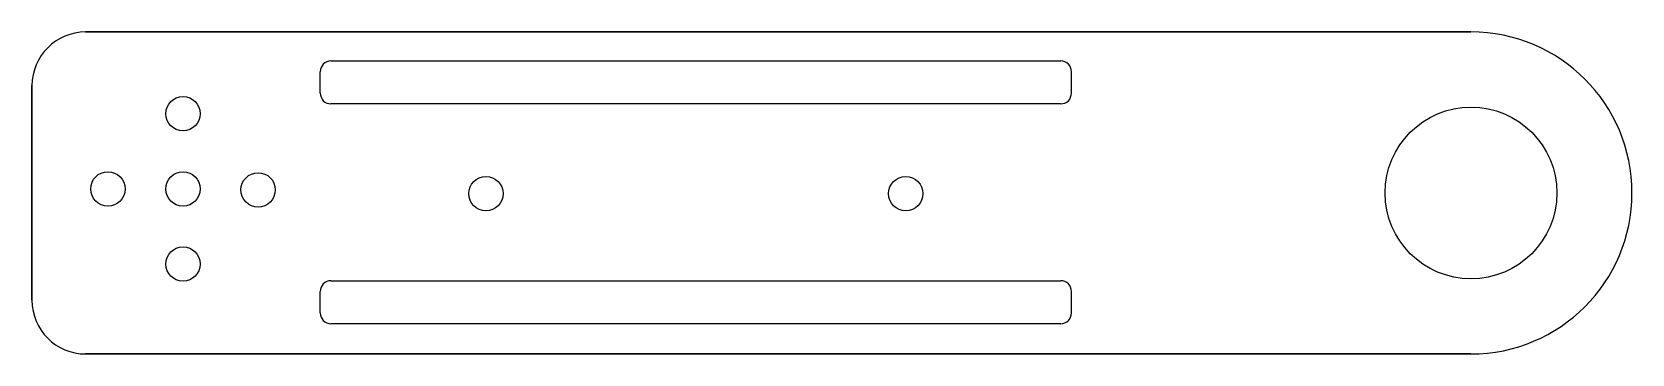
# Model space of a CAD drawing. Extents: x -40 to 109, y -6 to 24.
import ezdxf

# ---------------------------------------------------------------- set-up
doc = ezdxf.new("R2010")
doc.units = 0
doc.layers.add('MODELSKETCH_VISIBLE', color=7, linetype='CONTINUOUS')

msp = doc.modelspace()

# ---------------------------------------------------------------- linework, layer by layer
at = {"layer": 'MODELSKETCH_VISIBLE'}
for p, q in [((-34.59, 23.69), (94.48, 23.69)), ((94.48, 23.69), (-34.59, 23.69)), ((-34.59, 23.69), (94.48, 23.69)), ((-11.74, 20.99), (56.26, 20.99)), ((-11.74, 20.99), (56.26, 20.99)), ((-12.74, 17.99), (-12.74, 19.99)), ((-12.74, 17.99), (-12.74, 19.99)), ((57.26, 17.99), (57.26, 19.99)), ((57.26, 17.99), (57.26, 19.99)), ((-39.59, -1.31), (-39.59, 18.69)), ((-39.59, 18.69), (-39.59, -1.31)), ((-39.59, -1.31), (-39.59, 18.69)), ((56.26, 16.99), (-11.74, 16.99)), ((56.26, 16.99), (-11.74, 16.99)), ((-11.74, 0.51), (56.26, 0.51)), ((-11.74, 0.51), (56.26, 0.51)), ((-12.74, -2.49), (-12.74, -0.49)), ((-12.74, -2.49), (-12.74, -0.49)), ((57.26, -2.49), (57.26, -0.49)), ((57.26, -2.49), (57.26, -0.49)), ((56.26, -3.49), (-11.74, -3.49)), ((56.26, -3.49), (-11.74, -3.49)), ((94.48, -6.31), (-34.59, -6.31)), ((94.48, -6.31), (-34.59, -6.31)), ((-34.59, -6.31), (94.48, -6.31))]:
    msp.add_line(p, q, dxfattribs=at)
for centre, radius in [((-25.52, 16.07), 1.6), ((-25.52, 16.07), 1.6), ((94.48, 8.69), 8), ((94.48, 8.69), 8), ((-32.52, 9.07), 1.6), ((-32.52, 9.07), 1.6), ((-25.52, 9.07), 1.6), ((-25.52, 9.07), 1.6), ((-18.52, 8.98), 1.6), ((-18.52, 8.98), 1.6), ((2.7, 8.63), 1.6), ((2.7, 8.63), 1.6), ((41.82, 8.63), 1.6), ((41.82, 8.63), 1.6), ((-25.52, 2.07), 1.6), ((-25.52, 2.07), 1.6)]:
    msp.add_circle(centre, radius, dxfattribs=at)
for centre, radius, start, end in [((-34.59, 18.69), 5, 90, 180), ((-34.59, 18.69), 5, 90, 180), ((-34.59, 18.69), 5, 90, 180), ((94.48, 8.69), 15, 270, 90), ((94.48, 8.69), 15, 270, 90), ((94.48, 8.69), 15, 270, 90), ((-11.74, 19.99), 1, 90, 180), ((-11.74, 19.99), 1, 90, 180), ((56.26, 19.99), 1, 0, 90), ((56.26, 19.99), 1, 0, 90), ((-11.74, 17.99), 1, 180, 270), ((-11.74, 17.99), 1, 180, 270), ((56.26, 17.99), 1, 270, 0), ((56.26, 17.99), 1, 270, 0), ((-11.74, -0.49), 1, 90, 180), ((-11.74, -0.49), 1, 90, 180), ((56.26, -0.49), 1, 0, 90), ((56.26, -0.49), 1, 0, 90), ((-34.59, -1.31), 5, 180, 270), ((-34.59, -1.31), 5, 180, 270), ((-34.59, -1.31), 5, 180, 270), ((-11.74, -2.49), 1, 180, 270), ((-11.74, -2.49), 1, 180, 270), ((56.26, -2.49), 1, 270, 0), ((56.26, -2.49), 1, 270, 0)]:
    msp.add_arc(centre, radius, start, end, dxfattribs=at)

doc.saveas('drawing.dxf')
